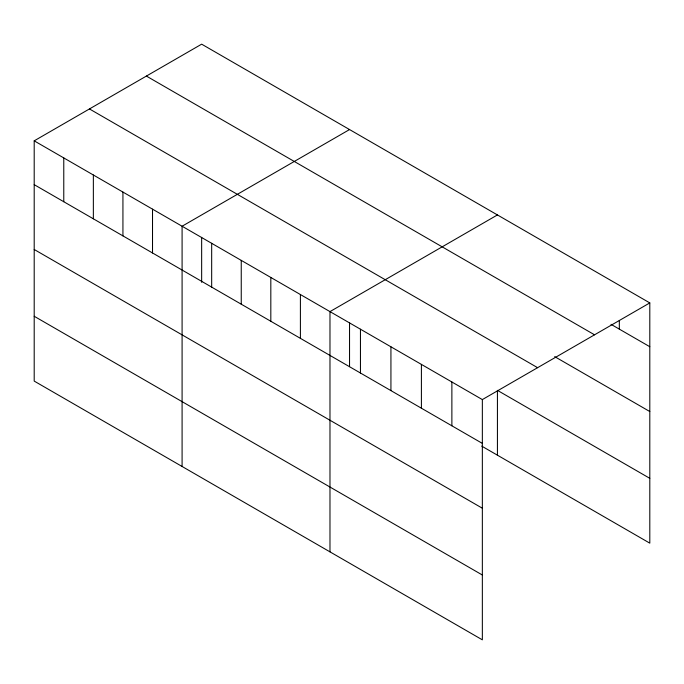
<?xml version="1.0" encoding="UTF-8"?>
<svg xmlns="http://www.w3.org/2000/svg" width="684" height="684" viewBox="0 0 684 684"><rect width="100%" height="100%" fill="white"/><g stroke="black" fill="none" stroke-linecap="round" stroke-linejoin="round"><path stroke-width="1.03" d="M34.2 140.844L482.348 399.584L482.348 639.831L34.2 381.091L34.2 140.844L201.652 44.169L649.8 302.909L649.8 543.156L481.716 446.113M349.541 129.558L182.089 226.233L182.089 466.471M497.43 214.938L329.979 311.613L329.979 551.86M482.348 399.584L649.8 302.909M611.017 324.327L649.8 346.72M146.393 76.078L594.541 334.809M554.681 356.629L649.8 411.537M89.459 108.944L537.607 367.684M649.8 478.33L497.43 390.359L497.43 455.185M34.2 184.654L482.348 443.394M34.2 249.48L482.348 508.221M34.2 316.264L482.348 575.005M619.328 320.574L619.328 329.124M451.876 381.988L451.876 425.799M421.404 364.392L421.404 408.203M390.932 346.805L390.932 390.607M360.451 329.209L360.451 373.019M349.541 322.745L349.541 366.667M300.404 294.539L300.404 338.349M270.821 277.456L270.821 321.266M241.247 260.382L241.247 304.192M211.672 243.307L211.672 287.118M201.652 237.365L201.652 282.321M152.515 209.15L152.515 252.96M122.932 192.076L122.932 235.886M93.357 175.001L93.357 218.812M63.774 157.927L63.774 201.729"/></g></svg>
